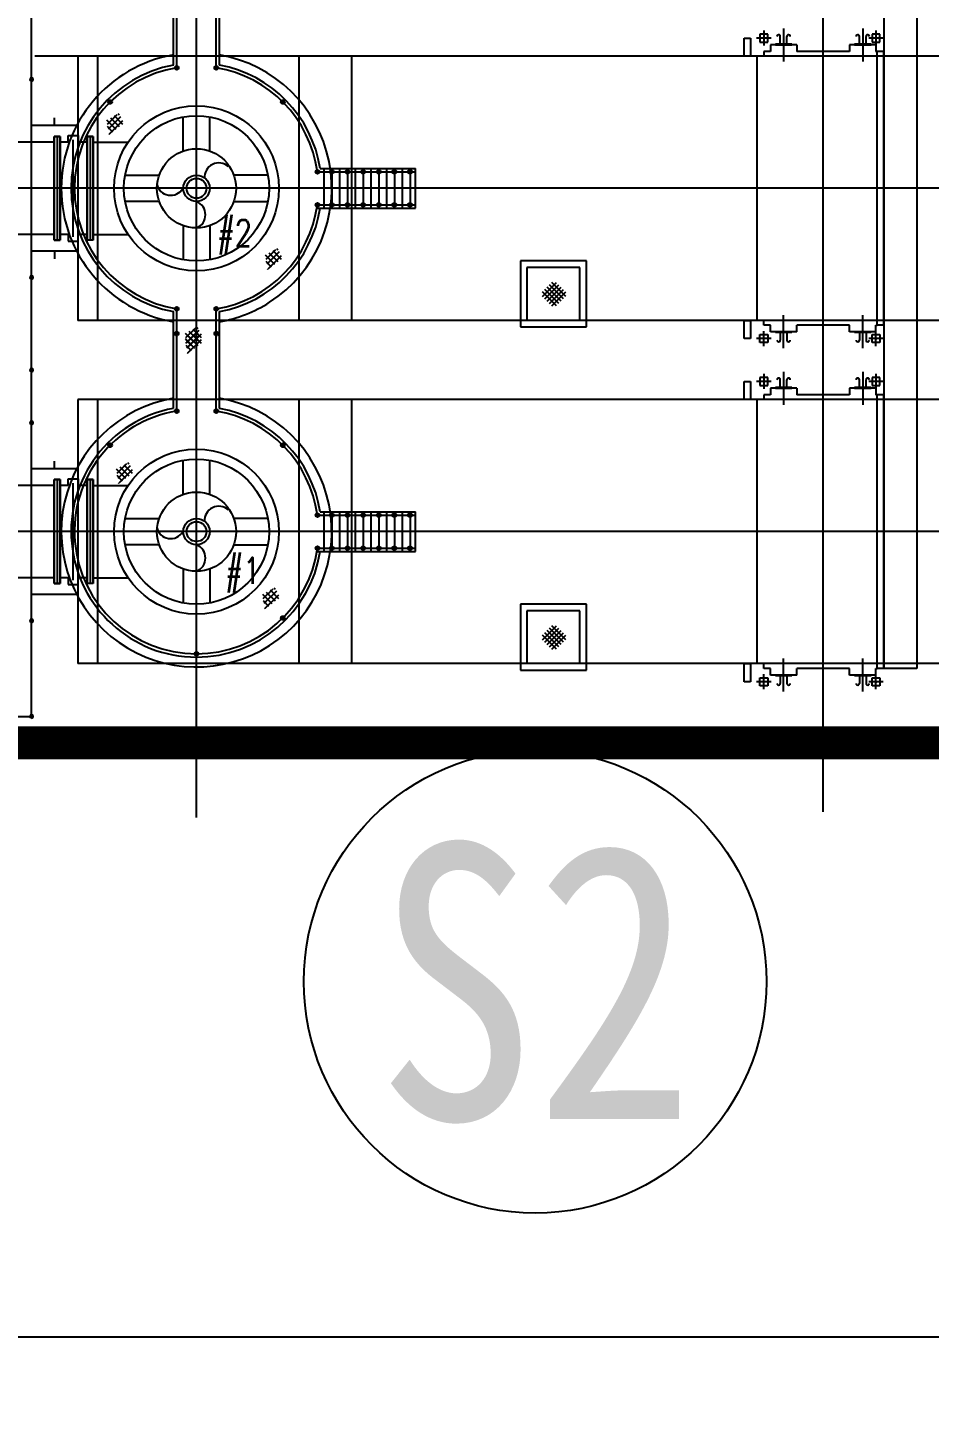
# Model space of a CAD drawing. Extents: x 93518 to 937116, y -359949 to 58022.
# Drawn here: x 693808 to 694484, y -117802 to -116773 of the extents above; entities that cross this region are included whole.
import ezdxf
from ezdxf.enums import TextEntityAlignment as Align

# ---------------------------------------------------------------- set-up
doc = ezdxf.new("R2010")
doc.units = 0
doc.header["$LTSCALE"] = 1000
doc.header["$MEASUREMENT"] = 0
doc.layers.get('0').update_dxf_attribs({"color": 8, "linetype": 'CONTINUOUS'})
doc.layers.add('Z-本期建构筑物', color=8, linetype='CONTINUOUS')
doc.styles.add('HY', font='geditxt.shx', dxfattribs={"width": 0.75, "bigfont": 'hztxt1.shx'})
doc.styles.add('HZ', font='geditxt.shx', dxfattribs={"width": 0.8, "bigfont": 'dxt.shx'})
doc.styles.add('SIMPLEX', font='simplex.shx', dxfattribs={"height": 0.2})
doc.styles.add('黑体', font='')
doc.styles.get('黑体').set_extended_font_data('@SimHei')

# ---------------------------------------------------------------- blocks, each defined once
blk = doc.blocks.new('jzw-bh')
blk.add_circle((0, 0), 1.4021)
at = {"style": 'SIMPLEX', "width": 0.8}
blk.add_attdef('JZW', text='', height=1, dxfattribs=at).set_placement((0, 0), align=Align.MIDDLE)
blk = doc.blocks.new('wq')
at = {"ltscale": 10}
h = blk.add_hatch(color=8, dxfattribs=at)
h.paths.add_polyline_path([(3804.1085, 1705.7683), (3804.1085, 1705.7976), (3804.0793, 1705.7976, 0.4142136)])
h.paths.add_polyline_path([(3804.1085, 1705.8268, 0.4142136), (3804.0793, 1705.7976), (3804.1085, 1705.7976), (3804.1085, 1705.7683, 1)])
h = blk.add_hatch(color=8, dxfattribs=at)
h.paths.add_polyline_path([(3804.7085, 1705.7683), (3804.7085, 1705.7976), (3804.7377, 1705.7976, -0.4142136)])
h.paths.add_polyline_path([(3804.7085, 1705.8268, -0.4142136), (3804.7377, 1705.7976), (3804.7085, 1705.7976), (3804.7085, 1705.7683, -1)])
h = blk.add_hatch(color=8, dxfattribs=at)
h.paths.add_polyline_path([(3803.0797, 1705.2595), (3803.1003, 1705.2802), (3803.0797, 1705.3008, 0.4142136)])
h.paths.add_polyline_path([(3803.121, 1705.3008, 0.4142136), (3803.0797, 1705.3008), (3803.1003, 1705.2802), (3803.0797, 1705.2595, 1)])
h = blk.add_hatch(color=8, dxfattribs=at)
h.paths.add_polyline_path([(3805.7373, 1705.2595), (3805.7166, 1705.2802), (3805.7373, 1705.3008, -0.4142136)])
h.paths.add_polyline_path([(3805.696, 1705.3008, -0.4142136), (3805.7373, 1705.3008), (3805.7166, 1705.2802), (3805.7373, 1705.2595, -1)])
h = blk.add_hatch(color=8, dxfattribs=at)
h.paths.add_polyline_path([(3806.2427, 1704.2513), (3806.2427, 1704.222), (3806.2719, 1704.222, 0.4142136)])
h.paths.add_polyline_path([(3806.2427, 1704.1928, 0.4142136), (3806.2719, 1704.222), (3806.2427, 1704.222), (3806.2427, 1704.2513, 1)])
h = blk.add_hatch(color=8, dxfattribs=at)
h.paths.add_polyline_path([(3806.4587, 1704.2513), (3806.4587, 1704.222), (3806.4879, 1704.222, 0.4142136)])
h.paths.add_polyline_path([(3806.4587, 1704.1928, 0.4142136), (3806.4879, 1704.222), (3806.4587, 1704.222), (3806.4587, 1704.2513, 1)])
h = blk.add_hatch(color=8, dxfattribs=at)
h.paths.add_polyline_path([(3806.696, 1704.2513), (3806.696, 1704.222), (3806.7252, 1704.222, 0.4142136)])
h.paths.add_polyline_path([(3806.696, 1704.1928, 0.4142136), (3806.7252, 1704.222), (3806.696, 1704.222), (3806.696, 1704.2513, 1)])
h = blk.add_hatch(color=8, dxfattribs=at)
h.paths.add_polyline_path([(3806.9333, 1704.2513), (3806.9333, 1704.222), (3806.9625, 1704.222, 0.4142136)])
h.paths.add_polyline_path([(3806.9333, 1704.1928, 0.4142136), (3806.9625, 1704.222), (3806.9333, 1704.222), (3806.9333, 1704.2513, 1)])
h = blk.add_hatch(color=8, dxfattribs=at)
h.paths.add_polyline_path([(3807.1705, 1704.2513), (3807.1705, 1704.222), (3807.1997, 1704.222, 0.4142136)])
h.paths.add_polyline_path([(3807.1705, 1704.1928, 0.4142136), (3807.1997, 1704.222), (3807.1705, 1704.222), (3807.1705, 1704.2513, 1)])
h = blk.add_hatch(color=8, dxfattribs=at)
h.paths.add_polyline_path([(3807.4078, 1704.2513), (3807.4078, 1704.222), (3807.437, 1704.222, 0.4142136)])
h.paths.add_polyline_path([(3807.4078, 1704.1928, 0.4142136), (3807.437, 1704.222), (3807.4078, 1704.222), (3807.4078, 1704.2513, 1)])
h = blk.add_hatch(color=8, dxfattribs=at)
h.paths.add_polyline_path([(3807.6451, 1704.2513), (3807.6451, 1704.222), (3807.6743, 1704.222, 0.4142136)])
h.paths.add_polyline_path([(3807.6451, 1704.1928, 0.4142136), (3807.6743, 1704.222), (3807.6451, 1704.222), (3807.6451, 1704.2513, 1)])
h = blk.add_hatch(color=8, dxfattribs=at)
h.paths.add_polyline_path([(3806.2427, 1703.6928), (3806.2427, 1703.722), (3806.2719, 1703.722, -0.4142136)])
h.paths.add_polyline_path([(3806.2427, 1703.7513, -0.4142136), (3806.2719, 1703.722), (3806.2427, 1703.722), (3806.2427, 1703.6928, -1)])
h = blk.add_hatch(color=8, dxfattribs=at)
h.paths.add_polyline_path([(3806.4587, 1703.6928), (3806.4587, 1703.722), (3806.4879, 1703.722, -0.4142136)])
h.paths.add_polyline_path([(3806.4587, 1703.7513, -0.4142136), (3806.4879, 1703.722), (3806.4587, 1703.722), (3806.4587, 1703.6928, -1)])
h = blk.add_hatch(color=8, dxfattribs=at)
h.paths.add_polyline_path([(3806.696, 1703.6928), (3806.696, 1703.722), (3806.7252, 1703.722, -0.4142136)])
h.paths.add_polyline_path([(3806.696, 1703.7513, -0.4142136), (3806.7252, 1703.722), (3806.696, 1703.722), (3806.696, 1703.6928, -1)])
h = blk.add_hatch(color=8, dxfattribs=at)
h.paths.add_polyline_path([(3806.9333, 1703.6928), (3806.9333, 1703.722), (3806.9625, 1703.722, -0.4142136)])
h.paths.add_polyline_path([(3806.9333, 1703.7513, -0.4142136), (3806.9625, 1703.722), (3806.9333, 1703.722), (3806.9333, 1703.6928, -1)])
h = blk.add_hatch(color=8, dxfattribs=at)
h.paths.add_polyline_path([(3807.1705, 1703.6928), (3807.1705, 1703.722), (3807.1997, 1703.722, -0.4142136)])
h.paths.add_polyline_path([(3807.1705, 1703.7513, -0.4142136), (3807.1997, 1703.722), (3807.1705, 1703.722), (3807.1705, 1703.6928, -1)])
h = blk.add_hatch(color=8, dxfattribs=at)
h.paths.add_polyline_path([(3807.4078, 1703.6928), (3807.4078, 1703.722), (3807.437, 1703.722, -0.4142136)])
h.paths.add_polyline_path([(3807.4078, 1703.7513, -0.4142136), (3807.437, 1703.722), (3807.4078, 1703.722), (3807.4078, 1703.6928, -1)])
h = blk.add_hatch(color=8, dxfattribs=at)
h.paths.add_polyline_path([(3807.6451, 1703.6928), (3807.6451, 1703.722), (3807.6743, 1703.722, -0.4142136)])
h.paths.add_polyline_path([(3807.6451, 1703.7513, -0.4142136), (3807.6743, 1703.722), (3807.6451, 1703.722), (3807.6451, 1703.6928, -1)])
h = blk.add_hatch(color=8, dxfattribs=at)
h.paths.add_polyline_path([(3804.1085, 1702.1757), (3804.1085, 1702.1465), (3804.0793, 1702.1465, -0.4142136)])
h.paths.add_polyline_path([(3804.1085, 1702.1173, -0.4142136), (3804.0793, 1702.1465), (3804.1085, 1702.1465), (3804.1085, 1702.1757, -1)])
h = blk.add_hatch(color=8, dxfattribs=at)
h.paths.add_polyline_path([(3804.7085, 1702.1757), (3804.7085, 1702.1465), (3804.7377, 1702.1465, 0.4142136)])
h.paths.add_polyline_path([(3804.7085, 1702.1173, 0.4142136), (3804.7377, 1702.1465), (3804.7085, 1702.1465), (3804.7085, 1702.1757, 1)])
h = blk.add_hatch(color=8, dxfattribs=at)
h.paths.add_polyline_path([(3804.1085, 1701.8013), (3804.1085, 1701.772), (3804.0793, 1701.772, -0.4142136)])
h.paths.add_polyline_path([(3804.1085, 1701.7428, -0.4142136), (3804.0793, 1701.772), (3804.1085, 1701.772), (3804.1085, 1701.8013, -1)])
h = blk.add_hatch(color=8, dxfattribs=at)
h.paths.add_polyline_path([(3804.7085, 1701.8013), (3804.7085, 1701.772), (3804.7377, 1701.772, 0.4142136)])
h.paths.add_polyline_path([(3804.7085, 1701.7428, 0.4142136), (3804.7377, 1701.772), (3804.7085, 1701.772), (3804.7085, 1701.8013, 1)])
h = blk.add_hatch(color=8, dxfattribs=at)
h.paths.add_polyline_path([(3804.1085, 1700.5683), (3804.1085, 1700.5976), (3804.0793, 1700.5976, 0.4142136)])
h.paths.add_polyline_path([(3804.1085, 1700.6268, 0.4142136), (3804.0793, 1700.5976), (3804.1085, 1700.5976), (3804.1085, 1700.5683, 1)])
h = blk.add_hatch(color=8, dxfattribs=at)
h.paths.add_polyline_path([(3804.7085, 1700.5683), (3804.7085, 1700.5976), (3804.7377, 1700.5976, -0.4142136)])
h.paths.add_polyline_path([(3804.7085, 1700.6268, -0.4142136), (3804.7377, 1700.5976), (3804.7085, 1700.5976), (3804.7085, 1700.5683, -1)])
h = blk.add_hatch(color=8, dxfattribs=at)
h.paths.add_polyline_path([(3803.0797, 1700.0595), (3803.1003, 1700.0802), (3803.0797, 1700.1008, 0.4142136)])
h.paths.add_polyline_path([(3803.121, 1700.1008, 0.4142136), (3803.0797, 1700.1008), (3803.1003, 1700.0802), (3803.0797, 1700.0595, 1)])
h = blk.add_hatch(color=8, dxfattribs=at)
h.paths.add_polyline_path([(3805.7373, 1700.0595), (3805.7166, 1700.0802), (3805.7373, 1700.1008, -0.4142136)])
h.paths.add_polyline_path([(3805.696, 1700.1008, -0.4142136), (3805.7373, 1700.1008), (3805.7166, 1700.0802), (3805.7373, 1700.0595, -1)])
h = blk.add_hatch(color=8, dxfattribs=at)
h.paths.add_polyline_path([(3806.2427, 1699.0513), (3806.2427, 1699.022), (3806.2719, 1699.022, 0.4142136)])
h.paths.add_polyline_path([(3806.2427, 1698.9928, 0.4142136), (3806.2719, 1699.022), (3806.2427, 1699.022), (3806.2427, 1699.0513, 1)])
h = blk.add_hatch(color=8, dxfattribs=at)
h.paths.add_polyline_path([(3806.4587, 1699.0513), (3806.4587, 1699.022), (3806.4879, 1699.022, 0.4142136)])
h.paths.add_polyline_path([(3806.4587, 1698.9928, 0.4142136), (3806.4879, 1699.022), (3806.4587, 1699.022), (3806.4587, 1699.0513, 1)])
h = blk.add_hatch(color=8, dxfattribs=at)
h.paths.add_polyline_path([(3806.696, 1699.0513), (3806.696, 1699.022), (3806.7252, 1699.022, 0.4142136)])
h.paths.add_polyline_path([(3806.696, 1698.9928, 0.4142136), (3806.7252, 1699.022), (3806.696, 1699.022), (3806.696, 1699.0513, 1)])
h = blk.add_hatch(color=8, dxfattribs=at)
h.paths.add_polyline_path([(3806.9333, 1699.0513), (3806.9333, 1699.022), (3806.9625, 1699.022, 0.4142136)])
h.paths.add_polyline_path([(3806.9333, 1698.9928, 0.4142136), (3806.9625, 1699.022), (3806.9333, 1699.022), (3806.9333, 1699.0513, 1)])
h = blk.add_hatch(color=8, dxfattribs=at)
h.paths.add_polyline_path([(3807.1705, 1699.0513), (3807.1705, 1699.022), (3807.1997, 1699.022, 0.4142136)])
h.paths.add_polyline_path([(3807.1705, 1698.9928, 0.4142136), (3807.1997, 1699.022), (3807.1705, 1699.022), (3807.1705, 1699.0513, 1)])
h = blk.add_hatch(color=8, dxfattribs=at)
h.paths.add_polyline_path([(3807.4078, 1699.0513), (3807.4078, 1699.022), (3807.437, 1699.022, 0.4142136)])
h.paths.add_polyline_path([(3807.4078, 1698.9928, 0.4142136), (3807.437, 1699.022), (3807.4078, 1699.022), (3807.4078, 1699.0513, 1)])
h = blk.add_hatch(color=8, dxfattribs=at)
h.paths.add_polyline_path([(3807.6451, 1699.0513), (3807.6451, 1699.022), (3807.6743, 1699.022, 0.4142136)])
h.paths.add_polyline_path([(3807.6451, 1698.9928, 0.4142136), (3807.6743, 1699.022), (3807.6451, 1699.022), (3807.6451, 1699.0513, 1)])
h = blk.add_hatch(color=8, dxfattribs=at)
h.paths.add_polyline_path([(3806.2427, 1698.4928), (3806.2427, 1698.522), (3806.2719, 1698.522, -0.4142136)])
h.paths.add_polyline_path([(3806.2427, 1698.5513, -0.4142136), (3806.2719, 1698.522), (3806.2427, 1698.522), (3806.2427, 1698.4928, -1)])
h = blk.add_hatch(color=8, dxfattribs=at)
h.paths.add_polyline_path([(3806.4587, 1698.4928), (3806.4587, 1698.522), (3806.4879, 1698.522, -0.4142136)])
h.paths.add_polyline_path([(3806.4587, 1698.5513, -0.4142136), (3806.4879, 1698.522), (3806.4587, 1698.522), (3806.4587, 1698.4928, -1)])
h = blk.add_hatch(color=8, dxfattribs=at)
h.paths.add_polyline_path([(3806.696, 1698.4928), (3806.696, 1698.522), (3806.7252, 1698.522, -0.4142136)])
h.paths.add_polyline_path([(3806.696, 1698.5513, -0.4142136), (3806.7252, 1698.522), (3806.696, 1698.522), (3806.696, 1698.4928, -1)])
h = blk.add_hatch(color=8, dxfattribs=at)
h.paths.add_polyline_path([(3806.9333, 1698.4928), (3806.9333, 1698.522), (3806.9625, 1698.522, -0.4142136)])
h.paths.add_polyline_path([(3806.9333, 1698.5513, -0.4142136), (3806.9625, 1698.522), (3806.9333, 1698.522), (3806.9333, 1698.4928, -1)])
h = blk.add_hatch(color=8, dxfattribs=at)
h.paths.add_polyline_path([(3807.1705, 1698.4928), (3807.1705, 1698.522), (3807.1997, 1698.522, -0.4142136)])
h.paths.add_polyline_path([(3807.1705, 1698.5513, -0.4142136), (3807.1997, 1698.522), (3807.1705, 1698.522), (3807.1705, 1698.4928, -1)])
h = blk.add_hatch(color=8, dxfattribs=at)
h.paths.add_polyline_path([(3807.4078, 1698.4928), (3807.4078, 1698.522), (3807.437, 1698.522, -0.4142136)])
h.paths.add_polyline_path([(3807.4078, 1698.5513, -0.4142136), (3807.437, 1698.522), (3807.4078, 1698.522), (3807.4078, 1698.4928, -1)])
h = blk.add_hatch(color=8, dxfattribs=at)
h.paths.add_polyline_path([(3807.6451, 1698.4928), (3807.6451, 1698.522), (3807.6743, 1698.522, -0.4142136)])
h.paths.add_polyline_path([(3807.6451, 1698.5513, -0.4142136), (3807.6743, 1698.522), (3807.6451, 1698.522), (3807.6451, 1698.4928, -1)])
h = blk.add_hatch(color=8, dxfattribs=at)
h.paths.add_polyline_path([(3805.7373, 1697.4846), (3805.7166, 1697.4639), (3805.7373, 1697.4432, 0.4142136)])
h.paths.add_polyline_path([(3805.696, 1697.4432, 0.4142136), (3805.7373, 1697.4432), (3805.7166, 1697.4639), (3805.7373, 1697.4846, 1)])
h = blk.add_hatch(color=8, dxfattribs=at)
h.paths.add_polyline_path([(3804.4085, 1696.9513), (3804.4085, 1696.922), (3804.4377, 1696.922, 0.4142136)])
h.paths.add_polyline_path([(3804.4085, 1696.8928, 0.4142136), (3804.4377, 1696.922), (3804.4085, 1696.922), (3804.4085, 1696.9513, 1)])
at = {"color": 8, "ltscale": 10}
for p, q in [((3804.4085, 1694.4407), (3804.4085, 1717.472)), ((3814.8285, 1717.6363), (3814.8285, 1696.7)), ((3815.3285, 1717.6363), (3815.3285, 1696.7)), ((3801.9085, 1695.947), (3801.9085, 1717.272)), ((3813.9085, 1694.5292), (3813.9085, 1717.1949)), ((3804.0585, 1705.8395), (3804.0585, 1707.3046)), ((3804.1085, 1705.7976), (3804.1085, 1707.3465)), ((3804.7085, 1705.7976), (3804.7085, 1707.3465)), ((3804.7585, 1705.8395), (3804.7585, 1707.3046)), ((3813.3085, 1706.3939), (3813.3085, 1705.8942)), ((3814.5085, 1706.3939), (3814.5085, 1705.8942)), ((3812.7085, 1706.247), (3812.8085, 1706.247)), ((3812.7085, 1705.972), (3812.7085, 1706.247)), ((3812.8085, 1706.247), (3812.8085, 1705.972)), ((3813.119, 1706.247), (3812.898, 1706.247)), ((3812.9485, 1706.307), (3812.9485, 1706.187)), ((3813.0685, 1706.307), (3812.9485, 1706.307)), ((3812.9485, 1706.187), (3813.0685, 1706.187)), ((3813.0085, 1706.3605), (3813.0085, 1706.1335)), ((3813.0685, 1706.187), (3813.0685, 1706.307)), ((3813.2585, 1706.154), (3813.2585, 1706.2721)), ((3813.3585, 1706.154), (3813.3585, 1706.2721)), ((3814.4585, 1706.154), (3814.4585, 1706.2721)), ((3814.5585, 1706.154), (3814.5585, 1706.2721)), ((3814.819, 1706.247), (3814.598, 1706.247)), ((3814.6485, 1706.307), (3814.6485, 1706.187)), ((3814.7685, 1706.307), (3814.6485, 1706.307)), ((3814.6485, 1706.187), (3814.7685, 1706.187)), ((3814.7085, 1706.3605), (3814.7085, 1706.1335)), ((3814.7685, 1706.187), (3814.7685, 1706.307)), ((3813.1085, 1706.044), (3813.0085, 1706.044)), ((3813.0085, 1706.044), (3813.0085, 1705.972)), ((3813.5085, 1706.144), (3813.1085, 1706.144)), ((3813.1085, 1706.144), (3813.1085, 1706.044)), ((3813.1874, 1706.154), (3813.1835, 1706.1502)), ((3813.1835, 1706.154), (3813.1835, 1706.144)), ((3813.4335, 1706.154), (3813.1835, 1706.154)), ((3813.1835, 1706.144), (3813.4335, 1706.144)), ((3813.1986, 1706.154), (3813.1886, 1706.144)), ((3813.2098, 1706.154), (3813.1998, 1706.144)), ((3813.221, 1706.154), (3813.211, 1706.144)), ((3813.2323, 1706.154), (3813.2223, 1706.144)), ((3813.2435, 1706.154), (3813.2335, 1706.144)), ((3813.2547, 1706.154), (3813.2447, 1706.144)), ((3813.2659, 1706.154), (3813.2559, 1706.144)), ((3813.2772, 1706.154), (3813.2672, 1706.144)), ((3813.2884, 1706.154), (3813.2784, 1706.144)), ((3813.2996, 1706.154), (3813.2896, 1706.144)), ((3813.3085, 1706.1517), (3813.3008, 1706.144)), ((3813.3108, 1706.154), (3813.3085, 1706.1517)), ((3813.3221, 1706.154), (3813.3121, 1706.144)), ((3813.3333, 1706.154), (3813.3233, 1706.144)), ((3813.3445, 1706.154), (3813.3345, 1706.144)), ((3813.3557, 1706.154), (3813.3457, 1706.144)), ((3813.367, 1706.154), (3813.357, 1706.144)), ((3813.3782, 1706.154), (3813.3682, 1706.144)), ((3813.3894, 1706.154), (3813.3794, 1706.144)), ((3813.4006, 1706.154), (3813.3906, 1706.144)), ((3813.4119, 1706.154), (3813.4019, 1706.144)), ((3813.4231, 1706.154), (3813.4131, 1706.144)), ((3813.4335, 1706.1532), (3813.4243, 1706.144)), ((3813.4335, 1706.144), (3813.4335, 1706.154)), ((3813.5085, 1706.144), (3813.5085, 1706.044)), ((3814.3085, 1706.044), (3813.5085, 1706.044)), ((3814.7085, 1706.144), (3814.3085, 1706.144)), ((3814.3085, 1706.144), (3814.3085, 1706.044)), ((3814.3874, 1706.154), (3814.3835, 1706.1502)), ((3814.3835, 1706.154), (3814.3835, 1706.144)), ((3814.6335, 1706.154), (3814.3835, 1706.154)), ((3814.3835, 1706.144), (3814.6335, 1706.144)), ((3814.3986, 1706.154), (3814.3886, 1706.144)), ((3814.4098, 1706.154), (3814.3998, 1706.144)), ((3814.421, 1706.154), (3814.411, 1706.144)), ((3814.4323, 1706.154), (3814.4223, 1706.144)), ((3814.4435, 1706.154), (3814.4335, 1706.144)), ((3814.4547, 1706.154), (3814.4447, 1706.144)), ((3814.4659, 1706.154), (3814.4559, 1706.144)), ((3814.4772, 1706.154), (3814.4672, 1706.144)), ((3814.4884, 1706.154), (3814.4784, 1706.144)), ((3814.4996, 1706.154), (3814.4896, 1706.144)), ((3814.5085, 1706.1517), (3814.5008, 1706.144)), ((3814.5108, 1706.154), (3814.5085, 1706.1517)), ((3814.5221, 1706.154), (3814.5121, 1706.144)), ((3814.5333, 1706.154), (3814.5233, 1706.144)), ((3814.5445, 1706.154), (3814.5345, 1706.144)), ((3814.5557, 1706.154), (3814.5457, 1706.144)), ((3814.567, 1706.154), (3814.557, 1706.144)), ((3814.5782, 1706.154), (3814.5682, 1706.144)), ((3814.5894, 1706.154), (3814.5794, 1706.144)), ((3814.6006, 1706.154), (3814.5906, 1706.144)), ((3814.6119, 1706.154), (3814.6019, 1706.144)), ((3814.6231, 1706.154), (3814.6131, 1706.144)), ((3814.6335, 1706.1532), (3814.6243, 1706.144)), ((3814.6335, 1706.144), (3814.6335, 1706.154)), ((3814.7085, 1706.144), (3814.7085, 1706.044)), ((3814.7085, 1706.044), (3814.7285, 1706.044)), ((3814.8285, 1706.044), (3814.7285, 1706.044)), ((3814.7285, 1701.9), (3814.7285, 1706.044)), ((3814.8285, 1701.9), (3814.8285, 1706.044)), ((3819.2002, 1705.972), (3801.9585, 1705.972)), ((3802.6085, 1705.972), (3802.6085, 1701.972)), ((3802.9085, 1705.972), (3802.9085, 1701.972)), ((3805.9585, 1705.972), (3805.9585, 1701.972)), ((3806.7585, 1705.972), (3806.7585, 1701.972)), ((3812.8085, 1705.972), (3812.7085, 1705.972)), ((3813.0085, 1705.972), (3812.8085, 1705.972)), ((3812.9085, 1701.972), (3812.9085, 1705.972)), ((3813.9085, 1701.972), (3813.9085, 1705.972)), ((3802.2585, 1704.922), (3802.2585, 1705.0412)), ((3803.193, 1704.8633), (3803.05, 1705.0063)), ((3803.2017, 1705.0874), (3803.0536, 1704.9393)), ((3803.256, 1705.0532), (3803.0687, 1704.866)), ((3803.2865, 1704.9954), (3803.0838, 1704.7926)), ((3803.2432, 1704.9015), (3803.1076, 1705.0371)), ((3803.2934, 1704.9397), (3803.1652, 1705.0679)), ((3803.2423, 1705.0793), (3803.2228, 1705.0987)), ((3804.2085, 1704.5377), (3804.2085, 1705.0537)), ((3804.6085, 1704.5377), (3804.6085, 1705.0537)), ((3802.6085, 1704.922), (3801.9085, 1704.922)), ((3802.6085, 1704.922), (3801.9085, 1704.922)), ((3802.2525, 1704.7595), (3802.2525, 1703.1845)), ((3802.34, 1704.7595), (3802.2525, 1704.7595)), ((3802.2525, 1703.1845), (3802.2525, 1704.7595)), ((3802.2525, 1704.7595), (3802.34, 1704.7595)), ((3802.2962, 1704.7595), (3802.2962, 1703.1845)), ((3802.2962, 1704.7595), (3802.2962, 1703.1845)), ((3802.34, 1703.1845), (3802.34, 1704.7595)), ((3802.34, 1704.7595), (3802.34, 1703.1845)), ((3802.4634, 1704.672), (3802.4634, 1704.772)), ((3802.4634, 1704.772), (3802.6134, 1704.772)), ((3802.6134, 1704.772), (3802.6134, 1704.672)), ((3802.7525, 1703.172), (3802.7525, 1704.7595)), ((3802.7525, 1704.7595), (3802.84, 1704.7595)), ((3802.7525, 1703.1845), (3802.7525, 1704.7595)), ((3802.84, 1704.7595), (3802.7525, 1704.7595)), ((3802.7525, 1704.7595), (3802.7525, 1703.1845)), ((3802.7962, 1704.7595), (3802.7962, 1703.1845)), ((3802.7962, 1704.7595), (3802.7962, 1703.1845)), ((3802.84, 1704.7595), (3802.84, 1703.1845)), ((3802.84, 1703.1845), (3802.84, 1704.7595)), ((3803.1428, 1704.8251), (3803.0601, 1704.9079)), ((3803.0926, 1704.787), (3803.083, 1704.7966)), ((3802.2525, 1704.672), (3800.9045, 1704.672)), ((3802.4634, 1704.672), (3802.34, 1704.672)), ((3802.5322, 1704.7054), (3802.5322, 1703.2387)), ((3802.5322, 1704.7054), (3802.5322, 1703.2387)), ((3802.7525, 1704.672), (3802.6134, 1704.672)), ((3802.84, 1704.672), (3803.3729, 1704.672)), ((3803.3268, 1704.172), (3803.8428, 1704.172)), ((3805.4901, 1704.172), (3804.9742, 1704.172)), ((3806.2415, 1704.222), (3807.7285, 1704.222)), ((3806.2846, 1704.272), (3807.7285, 1704.272)), ((3806.3401, 1704.272), (3806.3401, 1703.672)), ((3806.4587, 1704.272), (3806.4587, 1703.672)), ((3806.5774, 1704.272), (3806.5774, 1703.672)), ((3806.696, 1704.272), (3806.696, 1703.672)), ((3806.8146, 1704.272), (3806.8146, 1703.672)), ((3806.9333, 1704.272), (3806.9333, 1703.672)), ((3807.0519, 1704.272), (3807.0519, 1703.672)), ((3807.1705, 1704.272), (3807.1705, 1703.672)), ((3807.2892, 1704.272), (3807.2892, 1703.672)), ((3807.4078, 1704.272), (3807.4078, 1703.672)), ((3807.4078, 1704.272), (3807.4078, 1703.672)), ((3807.5264, 1704.272), (3807.5264, 1703.672)), ((3807.6451, 1704.272), (3807.6451, 1703.672)), ((3807.6451, 1704.272), (3807.6451, 1703.672)), ((3807.7285, 1703.672), (3807.7285, 1704.272)), ((3822.1057, 1703.972), (3794.6089, 1703.972)), ((3815.2185, 1703.972), (3812.5985, 1703.972)), ((3803.8428, 1703.772), (3803.3268, 1703.772)), ((3804.9742, 1703.772), (3805.4901, 1703.772)), ((3806.2427, 1703.722), (3807.7285, 1703.722)), ((3806.234, 1703.672), (3807.7285, 1703.672)), ((3802.2525, 1703.272), (3800.9045, 1703.272)), ((3802.3597, 1703.272), (3802.34, 1703.272)), ((3802.3597, 1703.272), (3802.34, 1703.272)), ((3802.4634, 1703.272), (3802.34, 1703.272)), ((3802.4634, 1703.272), (3802.4634, 1703.172)), ((3802.7525, 1703.272), (3802.6134, 1703.272)), ((3802.6134, 1703.172), (3802.6134, 1703.272)), ((3802.84, 1703.272), (3803.3729, 1703.272)), ((3804.2085, 1703.4064), (3804.2085, 1702.8904)), ((3804.6085, 1703.4064), (3804.6085, 1702.8904)), ((3802.34, 1703.1845), (3802.2525, 1703.1845)), ((3802.2525, 1703.1845), (3802.34, 1703.1845)), ((3802.4634, 1703.172), (3802.6134, 1703.172)), ((3802.84, 1703.1845), (3802.7525, 1703.1845)), ((3802.6085, 1703.022), (3801.9085, 1703.022)), ((3802.2585, 1703.022), (3802.2585, 1702.9029)), ((3805.5977, 1702.8184), (3805.4547, 1702.9614)), ((3805.6064, 1703.0424), (3805.4583, 1702.8943)), ((3805.5475, 1702.7802), (3805.4647, 1702.8629)), ((3805.6607, 1703.0083), (3805.4734, 1702.821)), ((3805.6912, 1702.9505), (3805.4884, 1702.7477)), ((3805.6479, 1702.8566), (3805.5123, 1702.9921)), ((3805.6981, 1702.8947), (3805.5699, 1703.0229)), ((3805.6469, 1703.0343), (3805.6275, 1703.0537)), ((3810.3186, 1702.872), (3809.3186, 1702.872)), ((3809.3186, 1702.872), (3809.3186, 1701.872)), ((3810.3186, 1701.872), (3810.3186, 1702.872)), ((3805.4973, 1702.742), (3805.4876, 1702.7517)), ((3810.2186, 1702.772), (3809.4186, 1702.772)), ((3809.4186, 1702.772), (3809.4186, 1701.972)), ((3810.2186, 1701.972), (3810.2186, 1702.772)), ((3809.6531, 1702.3321), (3809.8665, 1702.5456)), ((3809.6884, 1702.2967), (3809.9019, 1702.5102)), ((3809.9019, 1702.226), (3809.6884, 1702.4395)), ((3809.7238, 1702.2614), (3809.9372, 1702.4749)), ((3809.9372, 1702.2614), (3809.7238, 1702.4749)), ((3809.9726, 1702.2967), (3809.7591, 1702.5102)), ((3809.7591, 1702.226), (3809.9726, 1702.4395)), ((3810.0079, 1702.3321), (3809.7945, 1702.5456)), ((3809.8665, 1702.1907), (3809.6531, 1702.4041)), ((3809.7945, 1702.1907), (3810.0079, 1702.4041)), ((3804.0585, 1700.6395), (3804.0585, 1702.1046)), ((3804.1085, 1700.5976), (3804.1085, 1702.1465)), ((3804.7085, 1700.5976), (3804.7085, 1702.1465)), ((3804.7585, 1700.6395), (3804.7585, 1702.1046)), ((3813.3085, 1701.5502), (3813.3085, 1702.0499)), ((3814.5085, 1701.5502), (3814.5085, 1702.0499)), ((3819.2002, 1701.972), (3802.6085, 1701.972)), ((3804.3923, 1701.8536), (3804.2442, 1701.7055)), ((3804.4465, 1701.8195), (3804.2592, 1701.6322)), ((3804.484, 1701.7059), (3804.3558, 1701.8341)), ((3804.4328, 1701.8455), (3804.4134, 1701.8649)), ((3809.3186, 1701.872), (3810.3186, 1701.872)), ((3812.7085, 1701.972), (3812.8085, 1701.972)), ((3812.7085, 1701.697), (3812.7085, 1701.972)), ((3813.0085, 1701.972), (3812.8085, 1701.972)), ((3812.8085, 1701.972), (3812.8085, 1701.697)), ((3813.0085, 1701.9), (3813.0085, 1701.972)), ((3813.1085, 1701.9), (3813.0085, 1701.9)), ((3813.0085, 1701.5835), (3813.0085, 1701.8105)), ((3813.1085, 1701.8), (3813.1085, 1701.9)), ((3814.3085, 1701.9), (3813.5085, 1701.9)), ((3813.5085, 1701.8), (3813.5085, 1701.9)), ((3814.3085, 1701.8), (3814.3085, 1701.9)), ((3814.7085, 1701.8), (3814.7085, 1701.9)), ((3814.7085, 1701.9), (3814.7285, 1701.9)), ((3814.7085, 1701.5835), (3814.7085, 1701.8105)), ((3814.8285, 1701.9), (3814.7285, 1701.9)), ((3804.3836, 1701.6295), (3804.2406, 1701.7725)), ((3804.3836, 1701.5473), (3804.2406, 1701.6903)), ((3804.3923, 1701.7714), (3804.2442, 1701.6233)), ((3804.3334, 1701.5914), (3804.2506, 1701.6741)), ((3804.4465, 1701.7372), (3804.2592, 1701.5499)), ((3804.4771, 1701.7616), (3804.2743, 1701.5589)), ((3804.4771, 1701.6794), (3804.2743, 1701.4766)), ((3804.4338, 1701.6677), (3804.2982, 1701.8033)), ((3804.4338, 1701.5855), (3804.2982, 1701.7211)), ((3804.484, 1701.6237), (3804.3558, 1701.7519)), ((3804.4328, 1701.7632), (3804.4134, 1701.7827)), ((3812.8085, 1701.697), (3812.7085, 1701.697)), ((3813.119, 1701.697), (3812.898, 1701.697)), ((3812.9485, 1701.757), (3813.0685, 1701.757)), ((3812.9485, 1701.637), (3812.9485, 1701.757)), ((3813.0685, 1701.637), (3812.9485, 1701.637)), ((3813.0685, 1701.757), (3813.0685, 1701.637)), ((3813.5085, 1701.8), (3813.1085, 1701.8)), ((3813.1874, 1701.8), (3813.1835, 1701.7962)), ((3813.1835, 1701.8), (3813.4335, 1701.8)), ((3813.1835, 1701.79), (3813.1835, 1701.8)), ((3813.4335, 1701.79), (3813.1835, 1701.79)), ((3813.1986, 1701.8), (3813.1886, 1701.79)), ((3813.2098, 1701.8), (3813.1998, 1701.79)), ((3813.221, 1701.8), (3813.211, 1701.79)), ((3813.2323, 1701.8), (3813.2223, 1701.79)), ((3813.2435, 1701.8), (3813.2335, 1701.79)), ((3813.2547, 1701.8), (3813.2447, 1701.79)), ((3813.2659, 1701.8), (3813.2559, 1701.79)), ((3813.2585, 1701.79), (3813.2585, 1701.672)), ((3813.2772, 1701.8), (3813.2672, 1701.79)), ((3813.2884, 1701.8), (3813.2784, 1701.79)), ((3813.2996, 1701.8), (3813.2896, 1701.79)), ((3813.3085, 1701.7977), (3813.3008, 1701.79)), ((3813.3108, 1701.8), (3813.3085, 1701.7977)), ((3813.3221, 1701.8), (3813.3121, 1701.79)), ((3813.3333, 1701.8), (3813.3233, 1701.79)), ((3813.3445, 1701.8), (3813.3345, 1701.79)), ((3813.3557, 1701.8), (3813.3457, 1701.79)), ((3813.367, 1701.8), (3813.357, 1701.79)), ((3813.3585, 1701.79), (3813.3585, 1701.672)), ((3813.3782, 1701.8), (3813.3682, 1701.79)), ((3813.3894, 1701.8), (3813.3794, 1701.79)), ((3813.4006, 1701.8), (3813.3906, 1701.79)), ((3813.4119, 1701.8), (3813.4019, 1701.79)), ((3813.4231, 1701.8), (3813.4131, 1701.79)), ((3813.4335, 1701.7992), (3813.4243, 1701.79)), ((3813.4335, 1701.8), (3813.4335, 1701.79)), ((3814.7085, 1701.8), (3814.3085, 1701.8)), ((3814.3874, 1701.8), (3814.3835, 1701.7962)), ((3814.3835, 1701.8), (3814.6335, 1701.8)), ((3814.3835, 1701.79), (3814.3835, 1701.8)), ((3814.6335, 1701.79), (3814.3835, 1701.79)), ((3814.3986, 1701.8), (3814.3886, 1701.79)), ((3814.4098, 1701.8), (3814.3998, 1701.79)), ((3814.421, 1701.8), (3814.411, 1701.79)), ((3814.4323, 1701.8), (3814.4223, 1701.79)), ((3814.4435, 1701.8), (3814.4335, 1701.79)), ((3814.4547, 1701.8), (3814.4447, 1701.79)), ((3814.4659, 1701.8), (3814.4559, 1701.79)), ((3814.4585, 1701.79), (3814.4585, 1701.672)), ((3814.4772, 1701.8), (3814.4672, 1701.79)), ((3814.4884, 1701.8), (3814.4784, 1701.79)), ((3814.4996, 1701.8), (3814.4896, 1701.79)), ((3814.5085, 1701.7977), (3814.5008, 1701.79)), ((3814.5108, 1701.8), (3814.5085, 1701.7977)), ((3814.5221, 1701.8), (3814.5121, 1701.79)), ((3814.5333, 1701.8), (3814.5233, 1701.79)), ((3814.5445, 1701.8), (3814.5345, 1701.79)), ((3814.5557, 1701.8), (3814.5457, 1701.79)), ((3814.567, 1701.8), (3814.557, 1701.79)), ((3814.5585, 1701.79), (3814.5585, 1701.672)), ((3814.5782, 1701.8), (3814.5682, 1701.79)), ((3814.5894, 1701.8), (3814.5794, 1701.79)), ((3814.6006, 1701.8), (3814.5906, 1701.79)), ((3814.819, 1701.697), (3814.598, 1701.697)), ((3814.6119, 1701.8), (3814.6019, 1701.79)), ((3814.6231, 1701.8), (3814.6131, 1701.79)), ((3814.6335, 1701.7992), (3814.6243, 1701.79)), ((3814.6335, 1701.8), (3814.6335, 1701.79)), ((3814.6485, 1701.757), (3814.7685, 1701.757)), ((3814.6485, 1701.637), (3814.6485, 1701.757)), ((3814.7685, 1701.637), (3814.6485, 1701.637)), ((3814.7685, 1701.757), (3814.7685, 1701.637)), ((3804.3334, 1701.5091), (3804.2506, 1701.5919)), ((3804.2831, 1701.5532), (3804.2735, 1701.5628)), ((3804.2831, 1701.471), (3804.2735, 1701.4806)), ((3813.3085, 1701.1939), (3813.3085, 1700.6942)), ((3814.5085, 1701.1939), (3814.5085, 1700.6942)), ((3812.7085, 1701.047), (3812.8085, 1701.047)), ((3812.7085, 1700.772), (3812.7085, 1701.047)), ((3812.8085, 1701.047), (3812.8085, 1700.772)), ((3813.119, 1701.047), (3812.898, 1701.047)), ((3812.9485, 1701.107), (3812.9485, 1700.987)), ((3813.0685, 1701.107), (3812.9485, 1701.107)), ((3812.9485, 1700.987), (3813.0685, 1700.987)), ((3813.0085, 1701.1605), (3813.0085, 1700.9335)), ((3813.0685, 1700.987), (3813.0685, 1701.107)), ((3813.2585, 1700.954), (3813.2585, 1701.0721)), ((3813.3585, 1700.954), (3813.3585, 1701.0721)), ((3814.4585, 1700.954), (3814.4585, 1701.0721)), ((3814.5585, 1700.954), (3814.5585, 1701.0721)), ((3814.819, 1701.047), (3814.598, 1701.047)), ((3814.6485, 1701.107), (3814.6485, 1700.987)), ((3814.7685, 1701.107), (3814.6485, 1701.107)), ((3814.6485, 1700.987), (3814.7685, 1700.987)), ((3814.7085, 1701.1605), (3814.7085, 1700.9335)), ((3814.7685, 1700.987), (3814.7685, 1701.107)), ((3802.6085, 1700.772), (3802.6085, 1696.772)), ((3819.2002, 1700.772), (3802.6085, 1700.772)), ((3802.9085, 1700.772), (3802.9085, 1696.772)), ((3805.9585, 1700.772), (3805.9585, 1696.772)), ((3806.7585, 1700.772), (3806.7585, 1696.772)), ((3812.8085, 1700.772), (3812.7085, 1700.772)), ((3813.0085, 1700.772), (3812.8085, 1700.772)), ((3812.9085, 1696.772), (3812.9085, 1700.772)), ((3813.1085, 1700.844), (3813.0085, 1700.844)), ((3813.0085, 1700.844), (3813.0085, 1700.772)), ((3813.5085, 1700.944), (3813.1085, 1700.944)), ((3813.1085, 1700.944), (3813.1085, 1700.844)), ((3813.1874, 1700.954), (3813.1835, 1700.9502)), ((3813.1835, 1700.954), (3813.1835, 1700.944)), ((3813.4335, 1700.954), (3813.1835, 1700.954)), ((3813.1835, 1700.944), (3813.4335, 1700.944)), ((3813.1986, 1700.954), (3813.1886, 1700.944)), ((3813.2098, 1700.954), (3813.1998, 1700.944)), ((3813.221, 1700.954), (3813.211, 1700.944)), ((3813.2323, 1700.954), (3813.2223, 1700.944)), ((3813.2435, 1700.954), (3813.2335, 1700.944)), ((3813.2547, 1700.954), (3813.2447, 1700.944)), ((3813.2659, 1700.954), (3813.2559, 1700.944)), ((3813.2772, 1700.954), (3813.2672, 1700.944)), ((3813.2884, 1700.954), (3813.2784, 1700.944)), ((3813.2996, 1700.954), (3813.2896, 1700.944)), ((3813.3085, 1700.9517), (3813.3008, 1700.944)), ((3813.3108, 1700.954), (3813.3085, 1700.9517)), ((3813.3221, 1700.954), (3813.3121, 1700.944)), ((3813.3333, 1700.954), (3813.3233, 1700.944)), ((3813.3445, 1700.954), (3813.3345, 1700.944)), ((3813.3557, 1700.954), (3813.3457, 1700.944)), ((3813.367, 1700.954), (3813.357, 1700.944)), ((3813.3782, 1700.954), (3813.3682, 1700.944)), ((3813.3894, 1700.954), (3813.3794, 1700.944)), ((3813.4006, 1700.954), (3813.3906, 1700.944)), ((3813.4119, 1700.954), (3813.4019, 1700.944)), ((3813.4231, 1700.954), (3813.4131, 1700.944)), ((3813.4335, 1700.9532), (3813.4243, 1700.944)), ((3813.4335, 1700.944), (3813.4335, 1700.954)), ((3813.5085, 1700.944), (3813.5085, 1700.844)), ((3814.3085, 1700.844), (3813.5085, 1700.844)), ((3813.9085, 1696.772), (3813.9085, 1700.772)), ((3814.7085, 1700.944), (3814.3085, 1700.944)), ((3814.3085, 1700.944), (3814.3085, 1700.844)), ((3814.3874, 1700.954), (3814.3835, 1700.9502)), ((3814.3835, 1700.954), (3814.3835, 1700.944)), ((3814.6335, 1700.954), (3814.3835, 1700.954)), ((3814.3835, 1700.944), (3814.6335, 1700.944)), ((3814.3986, 1700.954), (3814.3886, 1700.944)), ((3814.4098, 1700.954), (3814.3998, 1700.944)), ((3814.421, 1700.954), (3814.411, 1700.944)), ((3814.4323, 1700.954), (3814.4223, 1700.944)), ((3814.4435, 1700.954), (3814.4335, 1700.944)), ((3814.4547, 1700.954), (3814.4447, 1700.944)), ((3814.4659, 1700.954), (3814.4559, 1700.944)), ((3814.4772, 1700.954), (3814.4672, 1700.944)), ((3814.4884, 1700.954), (3814.4784, 1700.944)), ((3814.4996, 1700.954), (3814.4896, 1700.944)), ((3814.5085, 1700.9517), (3814.5008, 1700.944)), ((3814.5108, 1700.954), (3814.5085, 1700.9517)), ((3814.5221, 1700.954), (3814.5121, 1700.944)), ((3814.5333, 1700.954), (3814.5233, 1700.944)), ((3814.5445, 1700.954), (3814.5345, 1700.944)), ((3814.5557, 1700.954), (3814.5457, 1700.944)), ((3814.567, 1700.954), (3814.557, 1700.944)), ((3814.5782, 1700.954), (3814.5682, 1700.944)), ((3814.5894, 1700.954), (3814.5794, 1700.944)), ((3814.6006, 1700.954), (3814.5906, 1700.944)), ((3814.6119, 1700.954), (3814.6019, 1700.944)), ((3814.6231, 1700.954), (3814.6131, 1700.944)), ((3814.6335, 1700.9532), (3814.6243, 1700.944)), ((3814.6335, 1700.944), (3814.6335, 1700.954)), ((3814.7085, 1700.944), (3814.7085, 1700.844)), ((3814.7085, 1700.844), (3814.7285, 1700.844)), ((3814.8285, 1700.844), (3814.7285, 1700.844)), ((3814.7285, 1696.7), (3814.7285, 1700.844)), ((3814.8285, 1696.7), (3814.8285, 1700.844)), ((3802.2585, 1699.722), (3802.2585, 1699.8412)), ((3803.348, 1699.8004), (3803.1999, 1699.6522)), ((3803.4022, 1699.7662), (3803.2149, 1699.5789)), ((3803.3895, 1699.6145), (3803.2539, 1699.7501)), ((3803.4397, 1699.6527), (3803.3115, 1699.7809)), ((3803.3885, 1699.7922), (3803.3691, 1699.8116)), ((3804.2085, 1699.3377), (3804.2085, 1699.8537)), ((3804.6085, 1699.3377), (3804.6085, 1699.8537)), ((3802.6085, 1699.722), (3801.9085, 1699.722)), ((3802.6085, 1699.722), (3801.9085, 1699.722)), ((3802.2525, 1699.5595), (3802.2525, 1697.9845)), ((3802.34, 1699.5595), (3802.2525, 1699.5595)), ((3802.2525, 1697.9845), (3802.2525, 1699.5595)), ((3802.2525, 1699.5595), (3802.34, 1699.5595)), ((3802.2962, 1699.5595), (3802.2962, 1697.9845)), ((3802.2962, 1699.5595), (3802.2962, 1697.9845)), ((3802.34, 1697.9845), (3802.34, 1699.5595)), ((3802.34, 1699.5595), (3802.34, 1697.9845)), ((3802.4634, 1699.472), (3802.4634, 1699.572)), ((3802.4634, 1699.572), (3802.6134, 1699.572)), ((3802.6134, 1699.572), (3802.6134, 1699.472)), ((3802.7525, 1697.972), (3802.7525, 1699.5595)), ((3802.7525, 1699.5595), (3802.84, 1699.5595)), ((3802.7525, 1697.9845), (3802.7525, 1699.5595)), ((3802.84, 1699.5595), (3802.7525, 1699.5595)), ((3802.7525, 1699.5595), (3802.7525, 1697.9845)), ((3802.7962, 1699.5595), (3802.7962, 1697.9845)), ((3802.7962, 1699.5595), (3802.7962, 1697.9845)), ((3802.84, 1699.5595), (3802.84, 1697.9845)), ((3802.84, 1697.9845), (3802.84, 1699.5595)), ((3803.3393, 1699.5763), (3803.1963, 1699.7193)), ((3803.2891, 1699.5381), (3803.2063, 1699.6209)), ((3803.4328, 1699.7084), (3803.23, 1699.5056)), ((3802.2525, 1699.472), (3800.9045, 1699.472)), ((3802.4634, 1699.472), (3802.34, 1699.472)), ((3802.5322, 1699.5054), (3802.5322, 1698.0387)), ((3802.5322, 1699.5054), (3802.5322, 1698.0387)), ((3802.7525, 1699.472), (3802.6134, 1699.472)), ((3802.84, 1699.472), (3803.3729, 1699.472)), ((3803.2388, 1699.4999), (3803.2292, 1699.5096)), ((3803.3268, 1698.972), (3803.8428, 1698.972)), ((3805.4901, 1698.972), (3804.9742, 1698.972)), ((3806.2415, 1699.022), (3807.7285, 1699.022)), ((3806.2846, 1699.072), (3807.7285, 1699.072)), ((3806.3401, 1699.072), (3806.3401, 1698.472)), ((3806.4587, 1699.072), (3806.4587, 1698.472)), ((3806.5774, 1699.072), (3806.5774, 1698.472)), ((3806.696, 1699.072), (3806.696, 1698.472)), ((3806.8146, 1699.072), (3806.8146, 1698.472)), ((3806.9333, 1699.072), (3806.9333, 1698.472)), ((3807.0519, 1699.072), (3807.0519, 1698.472)), ((3807.1705, 1699.072), (3807.1705, 1698.472)), ((3807.2892, 1699.072), (3807.2892, 1698.472)), ((3807.4078, 1699.072), (3807.4078, 1698.472)), ((3807.4078, 1699.072), (3807.4078, 1698.472)), ((3807.5264, 1699.072), (3807.5264, 1698.472)), ((3807.6451, 1699.072), (3807.6451, 1698.472)), ((3807.6451, 1699.072), (3807.6451, 1698.472)), ((3807.7285, 1698.472), (3807.7285, 1699.072)), ((3822.1057, 1698.772), (3794.6089, 1698.772)), ((3815.2185, 1698.772), (3812.5985, 1698.772)), ((3803.8428, 1698.572), (3803.3268, 1698.572)), ((3804.9742, 1698.572), (3805.4901, 1698.572)), ((3806.2427, 1698.522), (3807.7285, 1698.522)), ((3806.234, 1698.472), (3807.7285, 1698.472)), ((3802.2525, 1698.072), (3800.9045, 1698.072)), ((3802.3597, 1698.072), (3802.34, 1698.072)), ((3802.3597, 1698.072), (3802.34, 1698.072)), ((3802.4634, 1698.072), (3802.34, 1698.072)), ((3802.4634, 1698.072), (3802.4634, 1697.972)), ((3802.7525, 1698.072), (3802.6134, 1698.072)), ((3802.6134, 1697.972), (3802.6134, 1698.072)), ((3802.84, 1698.072), (3803.3729, 1698.072)), ((3804.2085, 1698.2064), (3804.2085, 1697.6904)), ((3804.6085, 1698.2064), (3804.6085, 1697.6904)), ((3802.34, 1697.9845), (3802.2525, 1697.9845)), ((3802.2525, 1697.9845), (3802.34, 1697.9845)), ((3802.4634, 1697.972), (3802.6134, 1697.972)), ((3802.84, 1697.9845), (3802.7525, 1697.9845)), ((3805.5647, 1697.9024), (3805.4166, 1697.7543)), ((3805.619, 1697.8682), (3805.4317, 1697.6809)), ((3805.6062, 1697.7165), (3805.4706, 1697.8521)), ((3805.6564, 1697.7547), (3805.5282, 1697.8829)), ((3805.6052, 1697.8942), (3805.5858, 1697.9137)), ((3802.6085, 1697.822), (3801.9085, 1697.822)), ((3805.556, 1697.6783), (3805.413, 1697.8213)), ((3805.5058, 1697.6401), (3805.423, 1697.7229)), ((3805.6495, 1697.8104), (3805.4467, 1697.6076)), ((3810.3186, 1697.672), (3809.3186, 1697.672)), ((3809.3186, 1697.672), (3809.3186, 1696.672)), ((3810.3186, 1696.672), (3810.3186, 1697.672)), ((3805.4556, 1697.602), (3805.4459, 1697.6116)), ((3810.2186, 1697.572), (3809.4186, 1697.572)), ((3809.4186, 1697.572), (3809.4186, 1696.772)), ((3810.2186, 1696.772), (3810.2186, 1697.572)), ((3809.6531, 1697.1321), (3809.8665, 1697.3456)), ((3809.6884, 1697.0967), (3809.9019, 1697.3102)), ((3809.9019, 1697.026), (3809.6884, 1697.2395)), ((3809.7238, 1697.0614), (3809.9372, 1697.2749)), ((3809.9372, 1697.0614), (3809.7238, 1697.2749)), ((3809.9726, 1697.0967), (3809.7591, 1697.3102)), ((3809.7591, 1697.026), (3809.9726, 1697.2395)), ((3810.0079, 1697.1321), (3809.7945, 1697.3456)), ((3809.8665, 1696.9907), (3809.6531, 1697.2041)), ((3809.7945, 1696.9907), (3810.0079, 1697.2041)), ((3813.3085, 1696.3502), (3813.3085, 1696.8499)), ((3814.5085, 1696.3502), (3814.5085, 1696.8499)), ((3819.2002, 1696.772), (3802.6085, 1696.772)), ((3806.8085, 1696.772), (3802.6085, 1696.772)), ((3809.3186, 1696.672), (3810.3186, 1696.672)), ((3812.7085, 1696.772), (3812.8085, 1696.772)), ((3812.7085, 1696.497), (3812.7085, 1696.772)), ((3813.0085, 1696.772), (3812.8085, 1696.772)), ((3812.8085, 1696.772), (3812.8085, 1696.497)), ((3813.0085, 1696.7), (3813.0085, 1696.772)), ((3813.1085, 1696.7), (3813.0085, 1696.7)), ((3813.0085, 1696.3835), (3813.0085, 1696.6105)), ((3813.1085, 1696.6), (3813.1085, 1696.7)), ((3814.3085, 1696.7), (3813.5085, 1696.7)), ((3813.5085, 1696.6), (3813.5085, 1696.7)), ((3814.3085, 1696.6), (3814.3085, 1696.7)), ((3814.7085, 1696.6), (3814.7085, 1696.7)), ((3814.7085, 1696.7), (3814.7285, 1696.7)), ((3814.7085, 1696.3835), (3814.7085, 1696.6105)), ((3814.8285, 1696.7), (3814.7285, 1696.7)), ((3815.3285, 1696.7), (3814.8285, 1696.7)), ((3812.8085, 1696.497), (3812.7085, 1696.497)), ((3813.119, 1696.497), (3812.898, 1696.497)), ((3812.9485, 1696.557), (3813.0685, 1696.557)), ((3812.9485, 1696.437), (3812.9485, 1696.557)), ((3813.0685, 1696.437), (3812.9485, 1696.437)), ((3813.0685, 1696.557), (3813.0685, 1696.437)), ((3813.5085, 1696.6), (3813.1085, 1696.6)), ((3813.1874, 1696.6), (3813.1835, 1696.5962)), ((3813.1835, 1696.6), (3813.4335, 1696.6)), ((3813.1835, 1696.59), (3813.1835, 1696.6)), ((3813.4335, 1696.59), (3813.1835, 1696.59)), ((3813.1986, 1696.6), (3813.1886, 1696.59)), ((3813.2098, 1696.6), (3813.1998, 1696.59)), ((3813.221, 1696.6), (3813.211, 1696.59)), ((3813.2323, 1696.6), (3813.2223, 1696.59)), ((3813.2435, 1696.6), (3813.2335, 1696.59)), ((3813.2547, 1696.6), (3813.2447, 1696.59)), ((3813.2659, 1696.6), (3813.2559, 1696.59)), ((3813.2585, 1696.59), (3813.2585, 1696.472)), ((3813.2772, 1696.6), (3813.2672, 1696.59)), ((3813.2884, 1696.6), (3813.2784, 1696.59)), ((3813.2996, 1696.6), (3813.2896, 1696.59)), ((3813.3085, 1696.5977), (3813.3008, 1696.59)), ((3813.3108, 1696.6), (3813.3085, 1696.5977)), ((3813.3221, 1696.6), (3813.3121, 1696.59)), ((3813.3333, 1696.6), (3813.3233, 1696.59)), ((3813.3445, 1696.6), (3813.3345, 1696.59)), ((3813.3557, 1696.6), (3813.3457, 1696.59)), ((3813.367, 1696.6), (3813.357, 1696.59)), ((3813.3585, 1696.59), (3813.3585, 1696.472)), ((3813.3782, 1696.6), (3813.3682, 1696.59)), ((3813.3894, 1696.6), (3813.3794, 1696.59)), ((3813.4006, 1696.6), (3813.3906, 1696.59)), ((3813.4119, 1696.6), (3813.4019, 1696.59)), ((3813.4231, 1696.6), (3813.4131, 1696.59)), ((3813.4335, 1696.5992), (3813.4243, 1696.59)), ((3813.4335, 1696.6), (3813.4335, 1696.59)), ((3814.7085, 1696.6), (3814.3085, 1696.6)), ((3814.3874, 1696.6), (3814.3835, 1696.5962)), ((3814.3835, 1696.6), (3814.6335, 1696.6)), ((3814.3835, 1696.59), (3814.3835, 1696.6)), ((3814.6335, 1696.59), (3814.3835, 1696.59)), ((3814.3986, 1696.6), (3814.3886, 1696.59)), ((3814.4098, 1696.6), (3814.3998, 1696.59)), ((3814.421, 1696.6), (3814.411, 1696.59)), ((3814.4323, 1696.6), (3814.4223, 1696.59)), ((3814.4435, 1696.6), (3814.4335, 1696.59)), ((3814.4547, 1696.6), (3814.4447, 1696.59)), ((3814.4659, 1696.6), (3814.4559, 1696.59)), ((3814.4585, 1696.59), (3814.4585, 1696.472)), ((3814.4772, 1696.6), (3814.4672, 1696.59)), ((3814.4884, 1696.6), (3814.4784, 1696.59)), ((3814.4996, 1696.6), (3814.4896, 1696.59)), ((3814.5085, 1696.5977), (3814.5008, 1696.59)), ((3814.5108, 1696.6), (3814.5085, 1696.5977)), ((3814.5221, 1696.6), (3814.5121, 1696.59)), ((3814.5333, 1696.6), (3814.5233, 1696.59)), ((3814.5445, 1696.6), (3814.5345, 1696.59)), ((3814.5557, 1696.6), (3814.5457, 1696.59)), ((3814.567, 1696.6), (3814.557, 1696.59)), ((3814.5585, 1696.59), (3814.5585, 1696.472)), ((3814.5782, 1696.6), (3814.5682, 1696.59)), ((3814.5894, 1696.6), (3814.5794, 1696.59)), ((3814.6006, 1696.6), (3814.5906, 1696.59)), ((3814.819, 1696.497), (3814.598, 1696.497)), ((3814.6119, 1696.6), (3814.6019, 1696.59)), ((3814.6231, 1696.6), (3814.6131, 1696.59)), ((3814.6335, 1696.5992), (3814.6243, 1696.59)), ((3814.6335, 1696.6), (3814.6335, 1696.59)), ((3814.6485, 1696.557), (3814.7685, 1696.557)), ((3814.6485, 1696.437), (3814.6485, 1696.557)), ((3814.7685, 1696.437), (3814.6485, 1696.437)), ((3814.7685, 1696.557), (3814.7685, 1696.437)), ((3798.0475, 1695.972), (3801.9085, 1695.972)), ((3796.2785, 1695.572), (3824.4085, 1695.572)), ((3819.1312, 1686.572), (3796.2785, 1686.572))]:
    blk.add_line(p, q, dxfattribs=at)
at = {"color": 8, "ltscale": 10, "const_width": 0.5}
blk.add_lwpolyline([(3796.2785, 1695.572), (3824.4085, 1695.572), (3824.4085, 1717.572), (3796.2785, 1717.572)], close=True, dxfattribs=at)
at = {"color": 8, "ltscale": 10}
for centre, radius in [((3804.1085, 1705.7976, 20000), 0.0292), ((3804.7085, 1705.7976, 20000), 0.0292), ((3803.1003, 1705.2802, 20000), 0.0292), ((3804.4085, 1703.972, 20000), 1.25), ((3805.7166, 1705.2802, 20000), 0.0292), ((3804.4085, 1703.972, 20000), 1.1), ((3804.4085, 1703.972, 20000), 0.6), ((3804.4085, 1703.972, 20000), 0.2), ((3804.4085, 1703.972, 20000), 0.15), ((3806.2427, 1704.222, 20000), 0.0292), ((3806.4587, 1704.222, 20000), 0.0292), ((3806.696, 1704.222, 20000), 0.0292), ((3806.9333, 1704.222, 20000), 0.0292), ((3807.1705, 1704.222, 20000), 0.0292), ((3807.4078, 1704.222, 20000), 0.0292), ((3807.6451, 1704.222, 20000), 0.0292), ((3806.2427, 1703.722, 20000), 0.0292), ((3806.4587, 1703.722, 20000), 0.0292), ((3806.696, 1703.722, 20000), 0.0292), ((3806.9333, 1703.722, 20000), 0.0292), ((3807.1705, 1703.722, 20000), 0.0292), ((3807.4078, 1703.722, 20000), 0.0292), ((3807.6451, 1703.722, 20000), 0.0292), ((3804.1085, 1702.1465, 20000), 0.0292), ((3804.7085, 1702.1465, 20000), 0.0292), ((3804.1085, 1701.772, 20000), 0.0292), ((3804.7085, 1701.772, 20000), 0.0292), ((3804.1085, 1700.5976, 20000), 0.0292), ((3804.7085, 1700.5976, 20000), 0.0292), ((3803.1003, 1700.0802, 20000), 0.0292), ((3804.4085, 1698.772, 20000), 1.25), ((3805.7166, 1700.0802, 20000), 0.0292), ((3804.4085, 1698.772, 20000), 1.1), ((3804.4085, 1698.772, 20000), 0.6), ((3804.4085, 1698.772, 20000), 0.2), ((3804.4085, 1698.772, 20000), 0.15), ((3806.2427, 1699.022, 20000), 0.0292), ((3806.4587, 1699.022, 20000), 0.0292), ((3806.696, 1699.022, 20000), 0.0292), ((3806.9333, 1699.022, 20000), 0.0292), ((3807.1705, 1699.022, 20000), 0.0292), ((3807.4078, 1699.022, 20000), 0.0292), ((3807.6451, 1699.022, 20000), 0.0292), ((3806.2427, 1698.522, 20000), 0.0292), ((3806.4587, 1698.522, 20000), 0.0292), ((3806.696, 1698.522, 20000), 0.0292), ((3806.9333, 1698.522, 20000), 0.0292), ((3807.1705, 1698.522, 20000), 0.0292), ((3807.4078, 1698.522, 20000), 0.0292), ((3807.6451, 1698.522, 20000), 0.0292), ((3805.7166, 1697.4639, 20000), 0.0292), ((3804.4085, 1696.922, 20000), 0.0292)]:
    blk.add_circle(centre, radius, dxfattribs=at)
for centre, radius, start, end in [((3804.4085, 1703.972, 20000), 2.05, 99.83036, 260.16964), ((3804.4085, 1703.972, 20000), 2.05, 302.70502, 80.16964), ((3804.4085, 1703.972, 20000), 1.9, 100.61511, 259.38489), ((3804.4085, 1703.972, 20000), 1.85, 99.33242, 260.66758), ((3804.4085, 1703.972, 20000), 1.85, 7.76643, 80.66758), ((3804.4085, 1703.972, 20000), 1.9, 9.08472, 79.38489), ((3801.9085, 1705.622, 20000), 0.025, 90, 270), ((3801.9085, 1705.622, 20000), 0.025, 90, 270), ((3801.9085, 1705.622, 20000), 0.025, 270, 90), ((3801.9085, 1705.622, 20000), 0.025, 270, 90), ((3804.7448, 1704.142, 20000), 0.2147, 47.49323, 184.77981), ((3804.0174, 1704.0807, 20000), 0.2147, 192.01319, 329.29976), ((3804.3303, 1703.572, 20000), 0.2147, 291.35671, 68.64329), ((3804.4085, 1703.972, 20000), 1.85, 279.33242, 352.23357), ((3804.4085, 1703.972, 20000), 1.9, 280.61511, 350.91528), ((3801.9085, 1702.622, 20000), 0.025, 90, 270), ((3801.9085, 1702.622, 20000), 0.025, 270, 90), ((3804.4085, 1703.972, 20000), 2.05, 279.83036, 302.70502), ((3801.9085, 1701.2198, 20000), 0.025, 90, 270), ((3801.9085, 1701.2198, 20000), 0.025, 270, 90), ((3804.4085, 1698.772, 20000), 2.05, 99.83036, 302.70502), ((3804.4085, 1698.772, 20000), 2.05, 302.70502, 80.16964), ((3804.4085, 1698.772, 20000), 1.9, 100.61511, 270), ((3804.4085, 1698.772, 20000), 1.85, 99.33242, 270), ((3804.4085, 1698.772, 20000), 1.85, 7.76643, 80.66758), ((3804.4085, 1698.772, 20000), 1.9, 9.08472, 79.38489), ((3801.9085, 1700.422, 20000), 0.025, 90, 270), ((3801.9085, 1700.422, 20000), 0.025, 270, 90), ((3804.7448, 1698.942, 20000), 0.2147, 47.49323, 184.77981), ((3804.0174, 1698.8807, 20000), 0.2147, 192.01319, 329.29976), ((3804.3303, 1698.372, 20000), 0.2147, 291.35671, 68.64329), ((3804.4085, 1698.772, 20000), 1.85, 270, 352.23357), ((3804.4085, 1698.772, 20000), 1.9, 270, 350.91528), ((3801.9085, 1697.422, 20000), 0.025, 90, 270), ((3801.9085, 1697.422, 20000), 0.025, 270, 90), ((3801.9085, 1695.972, 20000), 0.025, 90, 270), ((3801.9085, 1695.972, 20000), 0.025, 270, 90), ((3838.7784, 1649), 40.199, 106.15653, 253.84347)]:
    blk.add_arc(centre, radius, start, end, dxfattribs=at)
for centre, major_axis, start_param, end_param in [((3813.0085, 1706.247), (0.0065, -0.0065), 3.9269908, 10.2101761), ((3813.2326, 1706.2721), (0.0183, -0.0183), 0.7856896, 3.963213), ((3813.3843, 1706.2721), (0.0183, -0.0183), 0.749176, 3.9266994), ((3814.4326, 1706.2721), (0.0183, -0.0183), 0.7856896, 3.963213), ((3814.5843, 1706.2721), (0.0183, -0.0183), 0.749176, 3.9266994), ((3814.7085, 1706.247), (0.0065, -0.0065), 3.9269908, 10.2101761), ((3813.0085, 1701.697), (0.0065, -0.0065), 3.9269908, 10.2101761), ((3813.2326, 1701.672), (-0.0183, -0.0183), 5.461565, 8.6390884), ((3813.3843, 1701.672), (-0.0183, -0.0183), 5.4980785, 8.675602), ((3814.4326, 1701.672), (-0.0183, -0.0183), 5.461565, 8.6390884), ((3814.5843, 1701.672), (-0.0183, -0.0183), 5.4980785, 8.675602), ((3814.7085, 1701.697), (0.0065, -0.0065), 3.9269908, 10.2101761), ((3813.0085, 1701.047, 20000), (0.0065, -0.0065), 3.9269908, 10.2101761), ((3813.2326, 1701.0721, 20000), (0.0183, -0.0183), 0.7856896, 3.963213), ((3813.3843, 1701.0721, 20000), (0.0183, -0.0183), 0.749176, 3.9266994), ((3814.4326, 1701.0721, 20000), (0.0183, -0.0183), 0.7856896, 3.963213), ((3814.5843, 1701.0721, 20000), (0.0183, -0.0183), 0.749176, 3.9266994), ((3814.7085, 1701.047, 20000), (0.0065, -0.0065), 3.9269908, 10.2101761), ((3813.0085, 1696.497, 20000), (0.0065, -0.0065), 3.9269908, 10.2101761), ((3813.2326, 1696.472, 20000), (-0.0183, -0.0183), 5.461565, 8.6390884), ((3813.3843, 1696.472, 20000), (-0.0183, -0.0183), 5.4980785, 8.675602), ((3814.4326, 1696.472, 20000), (-0.0183, -0.0183), 5.461565, 8.6390884), ((3814.5843, 1696.472, 20000), (-0.0183, -0.0183), 5.4980785, 8.675602), ((3814.7085, 1696.497, 20000), (0.0065, -0.0065), 3.9269908, 10.2101761)]:
    blk.add_ellipse(centre, major_axis=major_axis, ratio=1, start_param=start_param, end_param=end_param, dxfattribs=at)
ref = blk.add_blockref('jzw-bh', (3809.5429, 1691.9557), dxfattribs=dict(at, xscale=2.50000000000001, yscale=2.50000000000001, zscale=2.50000000000001, rotation=359.9999573616801))
ref.add_attrib('JZW', 'S2', dxfattribs={"height": 4.16667, "style": '黑体', "width": 0.85}).set_placement((3809.5429, 1691.9557), align=Align.MIDDLE)
at = {"color": 8, "ltscale": 10, "style": 'HY', "width": 0.75}
for s, p in [('#2', (3804.7205, 1703.0966, 20000)), ('#1', (3804.8448, 1697.9789, 20000))]:
    blk.add_text(s, height=0.4, dxfattribs=at).set_placement(p)
at = {"color": 8, "style": 'HZ', "width": 0.8}
for p in [(3758.7668, 1735.8555), (3729.686, 1643.9264), (3799.3404, 1612.5855)]:
    blk.add_attdef('9.80', p, '', height=3.5, dxfattribs=at)

msp = doc.modelspace()

# ---------------------------------------------------------------- block references
at = {"layer": 'Z-本期建构筑物', "xscale": 49.42079999997804, "yscale": 49.42079999997804, "zscale": 49.42079999997804}
msp.add_blockref('wq', (505917.6, -201104.7), dxfattribs=at)

doc.saveas('drawing.dxf')
